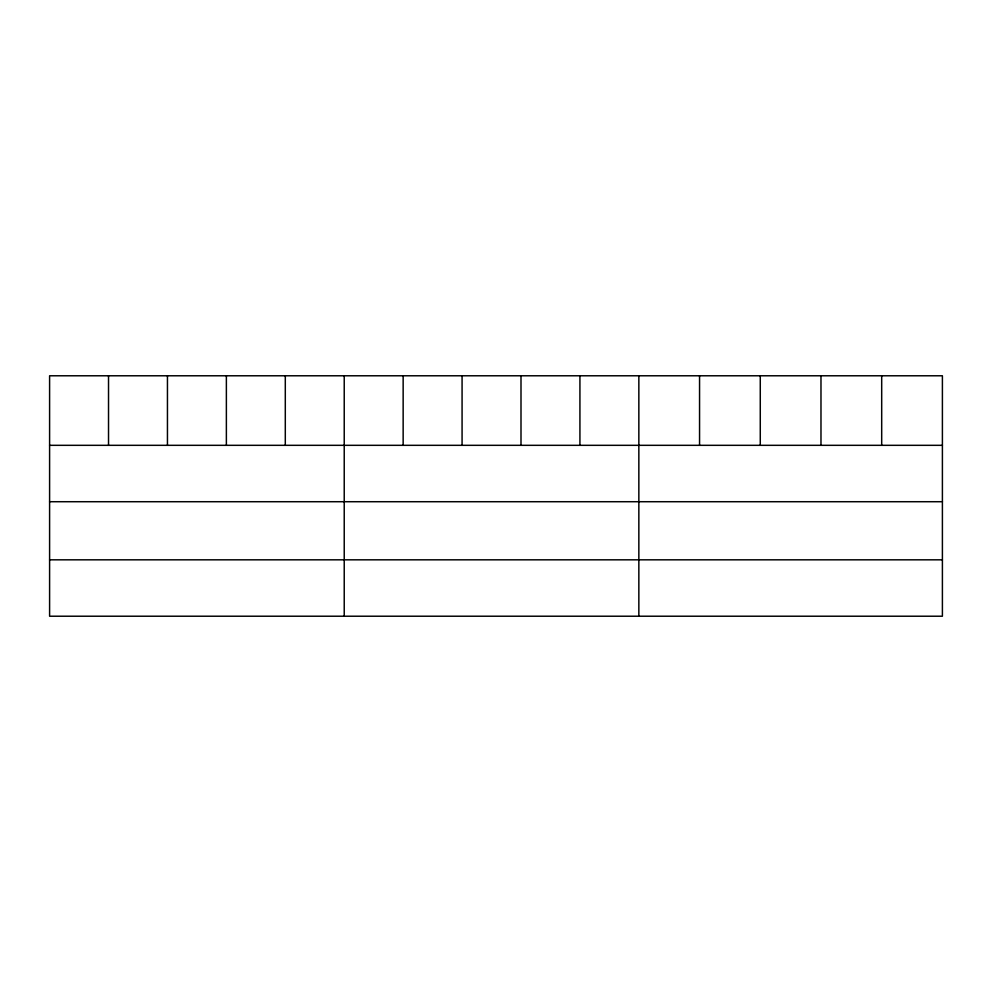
<?xml version="1.0" encoding="UTF-8"?>
<svg xmlns="http://www.w3.org/2000/svg" width="992" height="992" viewBox="0 0 992 992"><rect width="100%" height="100%" fill="white"/><g stroke="black" fill="none" stroke-linecap="round" stroke-linejoin="round"><path stroke-width="1.49" d="M942.4 501.716L942.4 375.782L49.6 375.782L49.6 616.218L942.4 616.218L942.4 501.716L49.6 501.716M49.6 445.321L942.4 445.321M49.6 559.823L942.4 559.823M881.69 375.782L881.69 445.321M820.979 375.782L820.979 445.321M760.269 375.782L760.269 445.321M699.558 375.782L699.558 445.321M638.848 375.782L638.848 616.218M579.923 375.782L579.923 445.321M520.998 375.782L520.998 445.321M462.074 375.782L462.074 445.321M403.149 375.782L403.149 445.321M344.224 375.782L344.224 616.218M285.299 375.782L285.299 445.321M226.374 375.782L226.374 445.321M167.45 375.782L167.45 445.321M108.525 375.782L108.525 445.321"/></g></svg>
